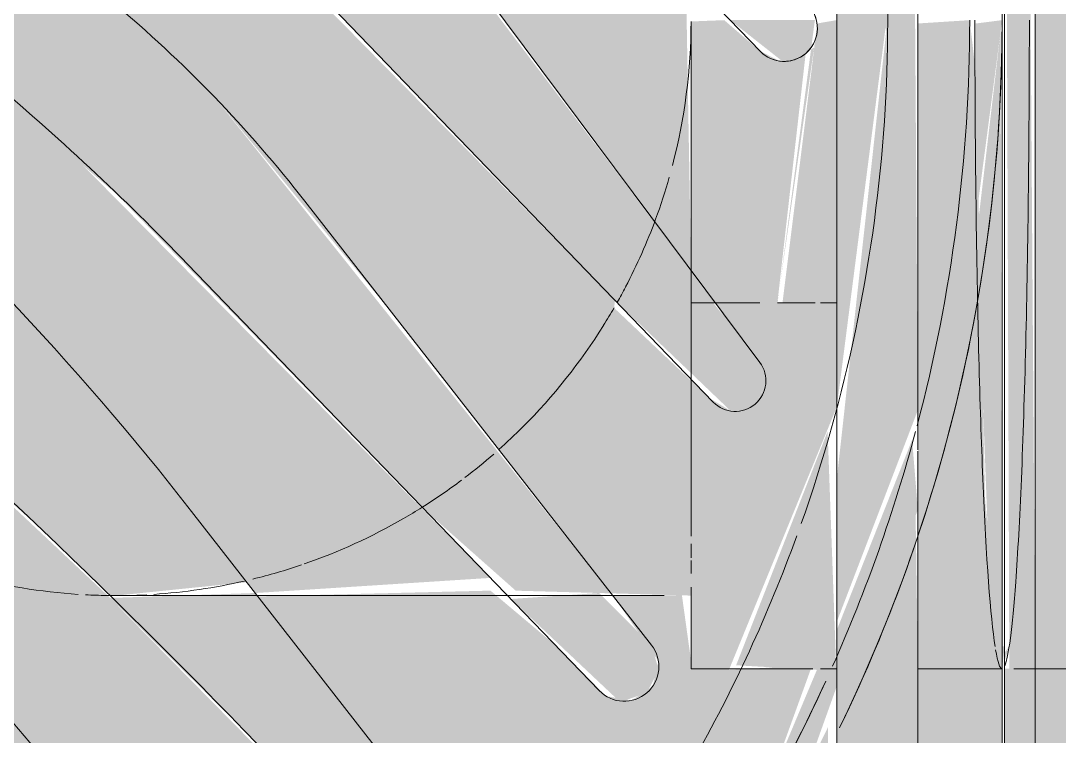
# Model space of a CAD drawing. Header units: metres. Extents: x 1.1 to 63.3, y -3.6 to 22.8.
# Drawn here: x 20.12207 to 20.15411, y 6.65138 to 6.67344 of the extents above; entities that cross this region are included whole.
import ezdxf

# ---------------------------------------------------------------- set-up
doc = ezdxf.new("R2010")
doc.units = ezdxf.units.M
doc.layers.add('P-PIPE', color=7, linetype='Continuous', lineweight=5)
doc.layers.add('P-SANR-FIXT', color=7, linetype='Continuous', lineweight=5)

# ---------------------------------------------------------------- blocks, each defined once
blk = doc.blocks.new('Ralo Quadrado Montado com Prolongador - Caixas e Ralos - Esgoto - MEP - Tigre - Com Prolongador - Branco c_ grelha branca - 100x53x40-4185426-TÉRREO F_S 1')
at = {"layer": 'P-SANR-FIXT', "true_color": 0xe6e6e6, "transparency": 33554560}
h = blk.add_hatch(color=254, dxfattribs=at)
h.paths.add_polyline_path([(0.05102466117589897, 0.05102466117593263), (-0.05102466117582967, 0.05076557980860485), (-0.05102466117582967, 0.02000000000004625), (-0.05007812499994882, 0.02000000000004626), (-0.05000000000000163, 0.05007812500004294), (0.05007812500001813, 0.05000000000004828), (0.05000000000000163, -0.05007812499992383), (-0.05007812499994882, -0.04999999999995516), (-0.0502175591542605, -0.01999999999996198), (-0.05102466117582967, -0.01999999999996198), (-0.0509652866788434, -0.05102466117580486), (0.0510246611759033, -0.05102466117585666), (0.05102466117589897, 0.05077242415076579)])
h.paths.add_polyline_path([(-0.05007812499994882, 0.0197552808266871), (-0.05021755915426483, 0.01931851652581893), (-0.05007812499994882, 0.01950192889561853)])
h = blk.add_hatch(color=254, dxfattribs=at)
h.paths.add_polyline_path([(0.003958209664164906, 0.05007812500004303), (-0.05007812499994882, 0.0500000000000481), (-0.05000000000000163, 0.0500000000000481), (0.0499999999999973, 0.05000000000004828), (0.05000000000000163, -0.04999999999995498), (-0.05000000000000163, -0.04999999999995516), (-0.05000000000000163, -0.05007812499992401), (0.05007812500001813, -0.04999809451214981), (0.04999809451219645, 0.05007812500004311), (0.007549232338562945, 0.05007812500004304)])
h.paths.add_polyline_path([(0, 0.04647000000004812), (-0.01156204683546423, 0.04490000000007532), (0.0119253339567549, 0.04490000000007536), (0.003622495124405737, 0.04599308946941964)])
h.paths.add_polyline_path([(-0.0448999999999768, 0.01192533395719987), (-0.04645077553062454, -0.0001460243422999495), (-0.0448999999999768, -0.00999999999995558), (-0.0448999999999768, 0.01000000000003987)])
h.paths.add_polyline_path([(0.04490000000005043, 0.01192533395665427), (0.04499339100883794, -0.01121595881746065), (0.04644947387788879, 0.0001559113764873875), (0.04526278737099235, 0.009169690291767271)])
h.paths.add_polyline_path([(0.005911577867888935, -0.04489999999995622), (-0.01001371574371342, -0.04515166931216644), (0.0009508180774243215, -0.04634482242531095), (0.009956061775390641, -0.04489999999995622), (0.007549232338562945, -0.04489999999995622)])
h = blk.add_hatch(color=254, dxfattribs=at)
h.paths.add_polyline_path([(-0.04489999999998113, 0.05000000000004811), (-0.05000000000000163, 0.0500000000000481), (-0.05000000000000163, 0.02000000000004626), (-0.04739999999995024, 0.02000000000004626), (-0.04733036548816441, 0.01527290348524369), (-0.04489999999998113, 0.02114032480834405), (-0.04488657314765576, 0.04490000000007525), (-0.02049132558745847, 0.0451688242792718), (-0.01202732102591571, 0.04841657314769803), (-0.0009559610412448365, 0.05000000000004819), (-0.04488657314765576, 0.05000000000004811)])
h.paths.add_polyline_path([(0.007549232338562945, 0.0500000000000482), (0, 0.05000000000004819), (0.01393145176442258, 0.04788601298422175), (0.02114032480817628, 0.04490000000007537), (0.04490000000005043, 0.04488657314769807), (0.04490000000005043, 0.02114032480817961), (0.04841657314765149, 0.01202732102596235), (0.0499999999999973, 0.0001559113764873938), (0.0499999999999973, 0.05000000000004828), (0.01202732102591571, 0.05000000000004821)])
h.paths.add_polyline_path([(0, 0.04900000000004841), (-0.01294095225512634, 0.04722315912952627), (-0.01842414795196172, 0.0449000000000753), (-0.01156204683546423, 0.04494782765693568), (-8.662937034387142e-15, 0.04647000000004812), (0.01393145176442258, 0.04490000000007536), (0.01854955453299656, 0.04490000000007537), (0.01202732102591571, 0.0474165731476983), (0.003828188953468259, 0.04849600936308533)])
h.paths.add_polyline_path([(-0.04489999999998113, 0.01854955453316865), (-0.04739999999995024, 0.01202732102596218), (-0.04722315912948407, -0.01294095225507987), (-0.04489999999998113, -0.01854955453307569), (-0.04515347502412975, -0.00999999999995558), (-0.04642265887974317, 0.0003595915089417647), (-0.04489999999998113, 0.01414213562376321), (-0.04489999999998113, 0.01732050807572847)])
h.paths.add_polyline_path([(0.04490000000005043, 0.01854955453299555), (0.04490000000005043, 0.01192533395665427), (0.04642396053247459, -0.0003497044747543268), (0.04490000000005043, -0.01294095225507971), (0.04490000000005043, -0.01854955453290228), (0.04746562592615058, -0.01165472818183924), (0.04897947387788908, 0.000155911376487392), (0.0470786964461209, 0.01328971602460844), (0.04555267662235755, 0.01697385377958366)])
h.paths.add_polyline_path([(0.0499999999999973, 4.231525448628092e-14), (0.04808168518767336, -0.01345905727691918), (0.04490000000005043, -0.02114032480807767), (0.04488657314765576, -0.04489999999995615), (0.02048618262363796, -0.04517095456454299), (0.01202732102591571, -0.04841657314760491), (0.0009508180774243215, -0.04999999999995507), (0.0499999999999973, -0.04999999999995498), (0.0499999999999973, -9.243127484432888e-05)])
h.paths.add_polyline_path([(-0.04739999999994591, -0.01510479090239936), (-0.04739999999994591, -0.01999999999995331), (-0.05000000000000163, -0.01999999999996198), (-0.05000000000000163, -0.04999999999995516), (-1.541828233939668e-06, -0.04999999999995507), (-0.01345905727707411, -0.04808168518757918), (-0.02114032480825425, -0.04489999999995627), (-0.04489999999998113, -0.04489999999995631), (-0.04489999999998113, -0.02114032480825109), (-0.04656346910798623, -0.0171243551271116)])
h.paths.add_polyline_path([(-0.01268213321002182, -0.04489999999995625), (-0.01842414795196172, -0.04495194510666007), (-0.01202732102591571, -0.04741657314760518), (0.0009508180774243215, -0.04887482242531125), (0.01294095225512634, -0.04722315912943316), (0.01854955453307452, -0.0448999999999562), (0.01000972658579078, -0.04515219449477155), (-1.541828233939668e-06, -0.04647010885302477), (-0.01217301715801832, -0.04489999999995625)])
h = blk.add_hatch(color=254, dxfattribs=at)
h.paths.add_polyline_path([(0, 0.05000000000004819), (-0.01345905727700914, 0.0480816851877069), (-0.02049132558745847, 0.0449000000000753), (-0.01842414795196172, 0.04495194510675311), (-0.01178204632401651, 0.04744886417479571), (0, 0.04900000000004841), (0.01368281800788265, 0.04691586827327288), (0.01854955453299656, 0.04490000000007537), (0.02114032480817628, 0.04490000000007537), (0.01202732102591571, 0.04841657314769807), (0.003909490862190319, 0.04948530576374254)])
h.paths.add_polyline_path([(-0.04489999999998113, 0.02114032480834405), (-0.04739999999995024, 0.01510479090249231), (-0.04722315912948407, 0.01294095225517282), (-0.04489999999998113, 0.01880360663917535), (-0.04489999999998113, 0.02074035041245153)])
h.paths.add_polyline_path([(0.04490000000005043, 0.02114032480817961), (0.04490000000005043, 0.01854955453299555), (0.04741657314765172, 0.01202732102596235), (0.04895396053247488, -0.0003497044747543223), (0.04722315912948407, -0.0129409522550797), (0.04490000000005043, -0.01854955453290228), (0.04515324269654649, -0.02052894285563155), (0.04841657314765149, -0.01202732102586906), (0.04997947387788885, 0.0001559113764873938), (0.04815182863109182, 0.01328971602460845), (0.0458159586281666, 0.01892900506560147)])
h.paths.add_polyline_path([(-0.04739999999994591, -0.0121532065807057), (-0.04739999999994591, -0.01510479090239936), (-0.04541642636761601, -0.01989356126754111), (-0.04489999999998113, -0.01963905527562009), (-0.04489999999998113, -0.01854955453307569), (-0.04735314360579628, -0.01250911622931061)])
h.paths.add_polyline_path([(-0.04541642636761601, -0.01989356126754111), (-0.04489999999998113, -0.02114032480825109), (-0.04489999999998113, -0.01989356126754111)])
h.paths.add_polyline_path([(0.02048618262363796, -0.04489999999995619), (0.01854955453307452, -0.0448999999999562), (0.01177690336019599, -0.04744954125873799), (-1.541828233939668e-06, -0.04900020298549512), (-0.01368796097170316, -0.04691373798781545), (-0.01854955453307452, -0.04489999999995627), (-0.02114032480825425, -0.04489999999995627), (-0.01217301715801832, -0.04839739188792264), (0.0009508180774243215, -0.04987482242531102), (0.01294095225512634, -0.04829629131440841), (0.02067297022925351, -0.04489999999995619)])
h = blk.add_hatch(color=254, dxfattribs=at)
h.paths.add_polyline_path([(0.02114032480817628, 0.04490000000007537), (0.01858196982210313, 0.04488657314769802), (0.02510501840335451, 0.04197099783636259), (0.03504278984302094, 0.03413403484858363), (0.04243524478543539, 0.0245000000000454), (0.04490000000005043, 0.01854955453299555), (0.04488657314765576, 0.0211727400973295), (0.04330127018922015, 0.02500000000004528), (0.03464823227813826, 0.03589792117596364), (0.02402823803077354, 0.04370378717631961), (0.02117274009728286, 0.04488657314769803)])
h.paths.add_polyline_path([(-0.02049132558745847, 0.0449000000000753), (-0.02172738191065928, 0.0446568329863428), (-0.02499999999999865, 0.04330127018927099), (-0.03598130231605819, 0.03453956786073242), (-0.04330127018922015, 0.02500000000004513), (-0.04489999999998113, 0.02053882988981899), (-0.04461534106018951, 0.0126821332100683), (-0.04179120965179178, 0.01989356126763407), (-0.04428460878687282, 0.02003524034601762), (-0.04237383039354289, 0.02458003679382236), (-0.03392855100914183, 0.03520046313863228), (-0.02449999999999876, 0.04243524478548191), (-0.01854955453299656, 0.0449000000000753), (-0.02028056040937796, 0.0449000000000753)])
h.paths.add_polyline_path([(-0.0448999999999768, -0.01192533395710692), (-0.04488657314765576, -0.02117274009723638), (-0.04330127018922015, -0.02499999999995216), (-0.03464823227814259, -0.03589792117587053), (-0.02449999999999876, -0.04350837697036413), (-0.02114032480825425, -0.04489999999995627), (-0.01858196982210747, -0.04488657314760491), (-0.02511790343704768, -0.04196111080218382), (-0.03504755086735122, -0.03412783016079429), (-0.04243524478543539, -0.02449999999995228), (-0.04434329418264509, -0.01989356126754111), (-0.04162826975467019, -0.0198935612675411), (-0.04488657314765576, -0.01202732102586923)])
h.paths.add_polyline_path([(0.04490000000005043, -0.01854955453290228), (0.04205158129144571, -0.02499999999995202), (0.03392340804532133, -0.03520440947347627), (0.0237984742371384, -0.04272582627071993), (0.01854955453307452, -0.0448999999999562), (0.02173824726629398, -0.04465233240858195), (0.02584239943986497, -0.04265487436431199), (0.03598888890415202, -0.03452968082654497), (0.04350837697041064, -0.02449999999995213), (0.04490000000005043, -0.02052894285563155), (0.04490000000005043, -0.01963905527547266)])
h = blk.add_hatch(color=254, dxfattribs=at)
h.paths.add_polyline_path([(-0.02781237641352146, 0.04490000000007529), (-0.04489999999998113, 0.04488657314769791), (-0.04462304781776941, 0.02180894652276815), (-0.04264836031737237, 0.02585088871121604), (-0.03464823227814259, 0.03589792117596351), (-0.02402823803077354, 0.04370378717631952), (-0.02114032480817628, 0.0449000000000753), (-0.02499999999999865, 0.04490000000007529)])
h.paths.add_polyline_path([(0.01416618831901458, 0.04490000000007536), (0.01268213321002182, 0.04461534106024042), (0.02323499999999862, 0.04024420051390948), (0.03352261262908761, 0.03199474387727087), (0.04024420051386288, 0.02323500000004525), (0.04490000000005043, 0.01268213321006846), (0.04488657314765576, 0.0185819698221541), (0.04205158129145004, 0.02500000000004528), (0.03464823227813826, 0.03464823227818487), (0.02449999999999876, 0.042435244785482), (0.01854955453299656, 0.04490000000007537), (0.01437341076488592, 0.04490000000007536)])
h.paths.add_polyline_path([(-0.01268213321002615, 0.04490000000007532), (-0.01858196982210747, 0.04488657314769795), (-0.02499999999999865, 0.04205158129149222), (-0.03519167826269508, 0.03393999968234549), (-0.04270412508773308, 0.02385086552758569), (-0.04413913510074911, 0.01989361327084659), (-0.04156958435889792, 0.02003524034601762), (-0.04006299436082873, 0.02347115245639984), (-0.03206331484456616, 0.03346999627529996), (-0.02315851356143409, 0.04027588223410154), (-0.01212702980627873, 0.04490000000007532)])
h.paths.add_polyline_path([(0.02114032480817628, 0.04490000000007537), (0.02499999999999865, 0.04330127018927108), (0.03573172319071615, 0.03486482570941703), (0.04363920322323595, 0.0241841574861514), (0.04490000000005043, 0.02114032480817961), (0.04488657314765576, 0.04490000000007541), (0.02323499999999862, 0.04490000000007537)])
h.paths.add_polyline_path([(-0.04162814240978167, 0.01989386870538501), (-0.0448999999999768, 0.01192533395719987), (-0.04488657314765576, 0.008717797886915802), (-0.04307081885156425, 0.008717797886915806), (-0.04279530664294403, 0.008717797886915806), (-0.04115023545124708, 0.00871779788691581), (-0.04270097340399281, 0.01123884073180734), (-0.04237756958285488, 0.01183925825382184), (-0.04161713330911015, 0.01204491179124802), (-0.04097939725626594, 0.01166461521602669), (-0.03802448609007852, 0.008872417779011703), (-0.03805618319573779, 0.008637538442653844), (-0.02590376449381015, -0.00370069135376418), (-0.01264951112714398, -0.01449650177866949), (-0.009541829361037936, -0.0118076723242748), (-0.009541829361037936, -0.01147633062016848), (-0.02568218948114427, 0.002359139263588057), (-0.03134755273494268, 0.009247024921095583), (-0.03793264981921564, 0.01767556483129261), (-0.04040184326884962, 0.01774483555797258), (-0.04040184326886695, 0.01989356126763408), (-0.04108683358724156, 0.01989356126763407)])
h.paths.add_polyline_path([(-0.02237836953665735, 0.01772206256944486), (-0.01562655398313887, 0.01138716903764459), (-0.005202559414132418, 0.002205710233003623), (-0.005516812762286236, 0.004592701394651879), (-0.007289529331794529, 0.008872417779011757), (-0.00933644482746721, 0.01111560942949567), (-0.01378458993197564, 0.0153674783791842), (-0.01842414795196172, 0.01719976831002986), (-0.02194322969009867, 0.01768649876071844)])
h.paths.add_polyline_path([(-0.02695447977889837, 0.01766529189680103), (-0.03421037927213122, 0.01719899137322246), (-0.02078277264013176, 0.003614073540434436), (-0.0109566034238782, -0.004727069198085604), (-0.006961153919066305, -0.008079649403960353), (-0.005516812762286236, -0.004001155387815341), (-0.0171069663630122, 0.006440965489863784), (-0.02124336238991258, 0.01080237104657309), (-0.02669512147310605, 0.01733332840355399)])
h.paths.add_polyline_path([(-0.04040184326886695, 0.007715710610868359), (-0.04024036447337399, -0.001417415076817383), (-0.02996580951424351, -0.01167513858124262), (-0.02188958908069167, -0.01768494800908985), (-0.01802606560445809, -0.01712435512711155), (-0.01707317438846618, -0.01647457563527387), (-0.03121644047965628, -0.004472840369896023), (-0.03463949338108908, 4.216490454333005e-14), (-0.03971098043332757, 0.006790654372595192)])
h.paths.add_polyline_path([(-0.04162817712785758, -0.01989378488844816), (-0.04434316683775657, -0.01989386870530071), (-0.04205158129145004, -0.02499999999995216), (-0.03464823227814259, -0.03464823227809176), (-0.02449999999999876, -0.04243524478538888), (-0.01842414795196172, -0.04489999999995627), (-0.01268213321002182, -0.04461534106014731), (-0.02323500000000295, -0.04024420051381637), (-0.033487654955592, -0.03204030160425121), (-0.04040184326886695, -0.02285441672281984), (-0.0414253577655052, -0.02038343414375054)])
h.paths.add_polyline_path([(-0.04040184326886695, -0.005315221155093378), (-0.040465439654255, -0.008717797886822837), (-0.0448999999999768, -0.008717797886822845), (-0.04461534106018951, -0.01268213320997534), (-0.04139419433418681, -0.0198935612675411), (-0.04040184326886695, -0.0198935612675411), (-0.04024420051386288, -0.01773958479616538), (-0.03966087531552134, -0.01759302600289775), (-0.04139419433418681, -0.01549068568082248), (-0.04123796328181633, -0.01455405031525425), (-0.04040184326886695, -0.01399566583922187), (-0.03952866337001978, -0.01415725558295058), (-0.0370296219789089, -0.01652856033883126), (-0.0358440899762427, -0.01759302600289774), (-0.02926433249866976, -0.01745005176998177), (-0.03489161179471244, -0.01254749355400712), (-0.03726321870738734, -0.01004909793719734), (-0.03973021950577423, -0.006214516528730837), (-0.04003920234806355, -0.005800792572143768)])
h.paths.add_polyline_path([(0.04490000000005043, -0.01192533395656099), (0.04450813470150483, -0.01294095225507971), (0.0400621176419736, -0.02347229501855697), (0.03207619987825933, -0.03346010924111253), (0.02316784148132509, -0.04027201848308396), (0.01268213321002182, -0.0448999999999562), (0.01858196982210313, -0.04488657314760484), (0.02499999999999865, -0.04205158129139911), (0.03519926485078892, -0.03393011264815805), (0.04269898212391256, -0.02386328174049792), (0.04490000000005043, -0.01854955453290228), (0.04490000000005043, -0.01202732102586907)])
h.paths.add_polyline_path([(0.04490000000005043, -0.02114032480807767), (0.04264321735355185, -0.02585759115207071), (0.03464823227814259, -0.0358979211758704), (0.02449999999999876, -0.04350837697036404), (0.02114032480825425, -0.04489999999995619), (0.04489999999995947, -0.04489999999991284), (0.04490000000005043, -0.02290807756040556)])
h.paths.add_polyline_path([(-0.04489999999998113, -0.02114032480825109), (-0.04488657314765576, -0.04489999999995631), (-0.02117274009728286, -0.04488657314760491), (-0.02500000000000298, -0.04330127018917797), (-0.03589792117591269, -0.03464823227809176), (-0.04364272654099324, -0.02417565144455074), (-0.04488657314765576, -0.02117274009723638)])
h = blk.add_hatch(color=254, dxfattribs=at)
h.paths.add_polyline_path([(-0.01156204683546423, 0.04490000000007532), (-0.01268213321002615, 0.04461534106023172), (-0.02344917588739211, 0.04007985757534135), (-0.03348325613034839, 0.03204603426501771), (-0.04040184326886695, 0.02285441672291281), (-0.04162817712785758, 0.01989378488854113), (-0.04040184326886695, 0.01976525235535287), (-0.0401194382312852, 0.0177369129700649), (-0.03798677004230778, 0.01774483555797259), (-0.03939501470637184, 0.01976525235536153), (-0.03921997198131436, 0.020538829889819), (-0.03856050483922382, 0.02097947174657355), (-0.0377788264374825, 0.02084515483147787), (-0.03621399074680708, 0.01927379179230955), (-0.03421037927213122, 0.01759190779659663), (-0.02703546795398904, 0.01776895203381084), (-0.03426572829624511, 0.02746649000922315), (-0.03392855100914183, 0.02812116016635645), (-0.03311246580349142, 0.02834317600308147), (-0.03256190659818013, 0.02806149118274908), (-0.02237836953665735, 0.01772206256944486), (-0.01806430631633119, 0.01714019494870115), (-0.01378458993197564, 0.01542038483382398), (-0.01647656897054818, 0.01840743311951996), (-0.0285051034192304, 0.03328361890853832), (-0.0285051034192304, 0.0339399996823455), (-0.02803707306268645, 0.0344604061742096), (-0.02733992737564549, 0.03452256100074933), (-0.02686550848040055, 0.03421342459356824), (-0.01100624564476925, 0.01860284447763093), (0.007945726493477434, 0.001895149217938041), (0.01503193864499055, -0.004449594873058657), (0.01993905138767539, -0.009284725283351903), (0.02849996045540555, -0.01964011261573334), (0.03426058533242459, -0.02745660297503571), (0.03392340804532133, -0.02811127313216901), (0.03310732283966657, -0.02833328896889403), (0.03255676363435961, -0.02805160414856165), (0.01926214369834302, -0.01468429073130993), (0.003084854828665778, -0.0003594013982958728), (-0.00612145337155771, 0.008004241472882534), (-0.007237777142222933, 0.008747476941065398), (-0.005429220668513904, 0.00392737338814274), (-0.004912172153010431, 0.00195328043807412), (0.003576220357903765, -0.005536134907998999), (0.01541007088794569, -0.01712435512711149), (0.02849996045540555, -0.03327373187435088), (0.02849996045540555, -0.03393011264815806), (0.02803193009886593, -0.03445051914002217), (0.02733478441182498, -0.03451267396656189), (0.02692823100667295, -0.03427140304947372), (0.009370054569123829, -0.0171243551271115), (-0.005446931704746124, -0.004061902064361636), (-0.005888112721932293, -0.005489098792852209), (-0.006961153919066305, -0.008079649403960353), (0.006765972718771752, -0.0199286463001497), (0.008575758628989604, -0.02185573285544275), (0.01293430936383146, -0.0272820498124835), (0.02098065570288933, -0.03847035773856649), (0.02067297022925351, -0.03903462276893341), (0.01997947951027744, -0.03922337204119326), (0.01946510390558447, -0.03895944295975839), (0.00557038946015191, -0.02428980114271168), (-0.003861508620957773, -0.01624268565813609), (-0.009541829361037936, -0.0118076723242748), (-0.0109566034238782, -0.0131974880097922), (-0.01285233936885521, -0.01465213736245755), (0.001559377285221524, -0.02692401417637061), (0.002761113434520303, -0.02838183669880056), (0.01230015878489761, -0.04193687344555867), (0.01197231022477654, -0.04253138304773956), (0.01109922414701449, -0.04279488459255337), (0.01089036786675705, -0.04259676775816158), (0.009622069296898473, -0.04127921365320411), (-0.001456240233294545, -0.02966342066988043), (-0.008915366605925488, -0.02331978913681766), (-0.01686965061800984, -0.01664535235599204), (-0.01898854110541313, -0.01729828510514918), (-0.02212900207423328, -0.01779792359182915), (-0.01532488899083651, -0.02331978913681767), (-0.007551399008271471, -0.03075419603575316), (-0.006108161726663161, -0.03249350585177818), (-0.001456240233294545, -0.03862938491216271), (0.001729120727081943, -0.04350854061000473), (0.001384083983519167, -0.04412545697709469), (0.0006398341274767973, -0.04432615603576137), (-1.541828233939668e-06, -0.04395714848118198), (-0.00892908075723309, -0.03459904907796262), (-0.01725392381575398, -0.02752798126610211), (-0.02898049383571411, -0.01768822068737866), (-0.03576670782084186, -0.0177448355578796), (-0.03016515588177485, -0.02279840761493945), (-0.02026107863507377, -0.03075419603575318), (-0.01703486386541837, -0.03459904907796263), (-0.01266670313296804, -0.0413023285601293), (-0.01300191979934238, -0.04194909709988253), (-0.01368796097170316, -0.04221588392099202), (-0.01437855372870644, -0.0419611108021838), (-0.02972405612265652, -0.02824895998249381), (-0.03954589648811156, -0.0177163256997211), (-0.04040184326886695, -0.0177448355578796), (-0.04040184326886695, -0.0198935612675411), (-0.04162814240978167, -0.01989386870530071), (-0.04024420051386288, -0.02323499999995213), (-0.03245733266004578, -0.03316765577165141), (-0.02323500000000295, -0.04024420051381637), (-0.01192533395699746, -0.04489999999995625), (0.01268213321002182, -0.0446153410601386), (0.02345549490624431, -0.04007500882154518), (0.03352261262908761, -0.03199474387717763), (0.04040017253036042, -0.0228584502423781), (0.04490000000005043, -0.01144588560161823), (0.04461534106018951, 0.01268213321006846), (0.04024420051386288, 0.02323500000004525), (0.03244444762634828, 0.03317754280583885), (0.02323499999999862, 0.04024420051390948), (0.0119253339567549, 0.04490000000007536), (-0.005839247760018907, 0.04490000000007532)])
h.paths.add_polyline_path([(-0.0007157233541597748, 0.04434988787245447), (-1.541828233939668e-06, 0.04396482717859704), (0.008923937793412575, 0.03460893611215005), (0.01726136640479636, 0.02752730776752423), (0.03474349006382938, 0.01272738278605009), (0.03754736398185333, 0.009140332000880337), (0.04428770281812607, -0.0003497044747543305), (0.04393257145740885, -0.001016794687009506), (0.04310559177217839, -0.001240444325400711), (0.0425172569452392, -0.0009358147599271783), (0.02996066655041866, 0.01168502561543006), (0.01531974602701166, 0.02332967617100511), (0.007549232338562945, 0.03076099109173412), (0.006444168549525762, 0.03208206371654618), (0.00145109726947403, 0.03863927194635015), (-0.001734263690906789, 0.04351842764419216), (-0.001389226947339682, 0.04413534401128213), (-0.0009559610412448365, 0.0443360430699488)])
h.paths.add_polyline_path([(-0.001185245233076057, 0.04430144686508968), (-0.01089551083057756, 0.04260665479234902), (-0.00962721226071899, 0.04128910068739154), (0.002224575695938211, 0.02898295181396189), (0.009626741870432592, 0.02272844598987799), (0.03110906753228528, 0.004604279171862926), (0.03352261262908761, 0.001498489291165601), (0.04269583044016796, -0.0112289536976199), (0.04237242661903437, -0.01182937121964307), (0.04156834337560364, -0.01202732102586907), (0.04097425429244543, -0.01165472818183925), (0.02618154608853135, 0.003473176495229545), (-0.001564520249042039, 0.02693390121055804), (-0.003089997792486292, 0.0288373155347886), (-0.01230530174872246, 0.04194676047974611), (-0.01197745318859272, 0.04254127008193567), (-0.01110436711083501, 0.04280477162674082), (-0.001440017413116448, 0.04426300483181397)])
h.paths.add_polyline_path([(0.01368281800788698, 0.04222577095517945), (0.01437341076488592, 0.04197099783636257), (0.02971891315883601, 0.02825884701668125), (0.0413890513703663, 0.01550057271500992), (0.04123282031799581, 0.01456393734944168), (0.04046029669043449, 0.01401175876003004), (0.03952352040619928, 0.01416714261713801), (0.0375134151820109, 0.01606756743258286), (0.03016001291795434, 0.02280829464912689), (0.02025593567124893, 0.03076408306994062), (0.01702972090159785, 0.03460893611215007), (0.01266156016914753, 0.04131221559431675), (0.01299677683552186, 0.04195898413406997), (0.01343471012332705, 0.04219347397530151)])
h.paths.add_polyline_path([(-0.02005920659798286, 0.03924748855628976), (-0.01947024686940498, 0.03896932999394582), (-0.004960564605033301, 0.02375080841308447), (0.003047319162553777, 0.01693144330753174), (0.02567704651731943, -0.002349252229400619), (0.02999281184796069, -0.007509731318337562), (0.03938987174255133, -0.0197553653211741), (0.03921482901749385, -0.02052894285563156), (0.03855536187539897, -0.0209695847123861), (0.03777368347366198, -0.02083526779729043), (0.03620884778298656, -0.01926390475813078), (0.02184118677854122, -0.004545142344890932), (0.0112821414837594, 0.004459481907246141), (-0.005354291894118842, 0.01860284447763094), (-0.008797594278127327, 0.02212326816512117), (-0.01293945232765631, 0.02729193684667094), (-0.02098579866670984, 0.03848024477275393), (-0.02067811319307402, 0.03904450980312951), (-0.02028056040937796, 0.03923325907538071)])
h.paths.add_polyline_path([(-0.02265700771094085, 0.01774483555797261), (-0.02669512147310605, 0.01733332840355399), (-0.02124336238991258, 0.01080237104657309), (-0.0171069663630122, 0.006440965489863784), (-0.009218070588906495, -0.0007837010458995698), (-0.005446931704746124, -0.004061902064361636), (-0.004912172153010431, 4.221771087371059e-14), (-0.005482835483986901, 0.002449350503454109), (-0.02021591886752647, 0.01557840097877041), (-0.02247392502077513, 0.01772987228162198)])
h.paths.add_polyline_path([(-0.03793264981921564, 0.01767556483129261), (-0.02568218948114427, 0.002359139263588057), (-0.01842414795196172, -0.004023180366520553), (-0.009387164824383423, -0.01160610957582764), (-0.006961153919066305, -0.008079649403960353), (-0.02265700771093652, 0.005351680400056952), (-0.03222927866016614, 0.01514750163486987), (-0.03499050731178799, 0.01759302599679673), (-0.03756816874026252, 0.01766533968299107)])
h.paths.add_polyline_path([(-0.0135206405472672, 0.01516494289284074), (-0.009167328591993885, 0.01131961342000376), (-0.01010951415688724, 0.0125474935540915), (-0.01315713674153947, 0.01488601661247515)])
h.paths.add_polyline_path([(-0.04171965646475467, 0.0120630072246457), (-0.04237756958285488, 0.01183925825382184), (-0.04270412508773308, 0.01122584585164809), (-0.04252239990906404, 0.01055510802481449), (-0.04108683358724156, 0.00871779788691581), (-0.04040184326886695, 0.00871779788691581), (-0.04040184326886695, 0.007715710610868359), (-0.03088404931595013, -0.004811373053782092), (-0.02631734213713743, -0.008717797886822812), (-0.01670934906576133, -0.01657895327898669), (-0.01293727095019087, -0.01471730765694951), (-0.01305971515560776, -0.01447812841627387), (-0.02851290154965411, -0.001244818994910818), (-0.03805618319573779, 0.008637538442653844), (-0.03813368884013222, 0.008717797886915814), (-0.04161713330911015, 0.01204491179124802)])
h.paths.add_polyline_path([(-0.04040184326886695, -0.001250198889050012), (-0.04040184326886695, -0.005315221155093378), (-0.0347486330276499, -0.01271749575186265), (-0.02965248264290165, -0.01712435512711157), (-0.02918517160435521, -0.01751647564719995), (-0.02305263075377002, -0.01707630578027815), (-0.03279197808896486, -0.009130444966701554), (-0.04020363546078916, -0.001739811934185195), (-0.04027119515943135, -0.001385488966811772)])
h.paths.add_polyline_path([(-0.04014309678445373, -0.01397041674156776), (-0.04103216137312406, -0.01430397049575379), (-0.0414253577655052, -0.01516831449369493), (-0.04109260825415022, -0.01605768039839543), (-0.03927839751712581, -0.017707415849377), (-0.03593356968914816, -0.01758413583483322), (-0.0399534613626619, -0.0140018717258426)])
h = blk.add_hatch(color=254, dxfattribs=at)
h.paths.add_polyline_path([(-0.0007157233541597748, 0.04434988787245447), (-0.001389226947339682, 0.04413534401128213), (-0.001734263690906789, 0.04351842764419216), (-0.001473507367963578, 0.04270571539089847), (0.006444168549525762, 0.03208206371654618), (0.008713895545895606, 0.02955105916980019), (0.01338170315992737, 0.02508868520368308), (0.01680309127309156, 0.02211084437285162), (0.02790675648894496, 0.01328971602460841), (0.03278683512514434, 0.009140332000880328), (0.04321708641008244, -0.001260123233842239), (0.04393257145740885, -0.001016794687018169), (0.04419436736244942, -0.0008268691805467691), (0.04409007543468254, 0.000379727531653875), (0.03414699851908819, 0.01328971602460842), (0.02978889205700338, 0.01701546561319193), (0.007549232338562945, 0.03593789944193495), (-1.541828233939668e-06, 0.04396482717859704), (-0.0006449770912973122, 0.0443360430699488)])
h.paths.add_polyline_path([(-0.001185245233076057, 0.04430144686508968), (-0.01213674925543597, 0.04237158726686042), (-0.01224758721081588, 0.0421705974295566), (-0.01197745318858839, 0.04106984846098106), (-0.0009559610412448365, 0.0263413509779874), (0.00303586657825814, 0.02289470763565056), (0.02848201361299204, 0.001281365728902742), (0.04171451350092982, -0.01205312019044961), (0.04237242661903437, -0.0118293712196344), (0.04269898212391256, -0.01121595881746065), (0.0425172569452392, -0.01054522099062705), (0.03110906753228528, 0.004604279171862926), (0.02996066655041866, 0.005666257290513351), (-0.0004795666419033182, 0.0315389387726955), (-0.003089997792486292, 0.0342787964409322), (-0.01071789455014667, 0.04284344827118464), (-0.001433648907249438, 0.04426300483181397)])
h.paths.add_polyline_path([(0.01368281800788265, 0.04222577095517945), (0.01299677683552186, 0.04195898413406997), (0.01265974067105009, 0.04130458798346067), (0.01284093151642328, 0.04059114732325413), (0.01823080249699906, 0.03317754280583882), (0.02117882485622305, 0.0299896870952115), (0.03016001291795434, 0.02280829464912689), (0.03352261262908761, 0.01991099116667537), (0.03994831839884139, 0.01401175876003004), (0.04076353199684317, 0.01412552470699917), (0.0413669287169161, 0.0148587411470521), (0.04127555972834202, 0.01580391079197606), (0.04024420051386288, 0.01697185819312709), (0.02597299485680413, 0.03188763322107496), (0.01393145176442258, 0.04219780897393089)])
h.paths.add_polyline_path([(-0.02005920659797853, 0.03924748855630709), (-0.02067811319307402, 0.03904450980312951), (-0.02098794696662574, 0.03847157980700696), (-0.02081898966052029, 0.03784253356355852), (-0.008797594278127327, 0.02212326816512117), (-0.007683755901325129, 0.02079891087758328), (-1.541828233939668e-06, 0.01392761641266641), (0.02255015857326839, -0.005241846987188753), (0.03222413569634563, -0.01513761460068243), (0.03815600352805663, -0.0209695847123861), (0.03881037351278873, -0.02088053066190561), (0.03933850716043041, -0.02028880690232365), (0.03931428601544811, -0.01949604243946974), (0.03903496507427717, -0.01908315967737201), (0.02567704651731943, -0.002349252229400619), (0.01867337892587984, 0.003819622323365038), (-0.005915049924271319, 0.02460271913173976), (-0.01482945836052783, 0.03399269360718456), (-0.01998462247409796, 0.03923325907538071)])
h.paths.add_polyline_path([(-0.02757508423498676, 0.03456072391817008), (-0.02823522525112202, 0.03432815313273966), (-0.02856007564642038, 0.03370819543087782), (-0.0283755718119423, 0.03303304088080886), (-0.02247410304080895, 0.02560201485257902), (-0.0135206405472672, 0.01516494289284074), (-0.00958266029487869, 0.01186088423334453), (-0.006732285942311398, 0.008595386088216665), (0.0004912910272691307, 0.001895149217938028), (0.01993905138767539, -0.01529915038565322), (0.03347811316652354, -0.02833328896889403), (0.03409040545689019, -0.02792416834030851), (0.03425292653519445, -0.02720592852194735), (0.03371488259681206, -0.02631490857316424), (0.02255015857326839, -0.01231506434272904), (0.01867337892587984, -0.00793551558387047), (0.009474026890857886, 0.0005666179510895263), (-0.01131269847836812, 0.01889878253904763), (-0.02744472229310184, 0.03453956786073243)])
h.paths.add_polyline_path([(-0.03323332604835882, 0.02836394359140508), (-0.03392855100914183, 0.02812116016635645), (-0.03426572829624511, 0.02746649000922315), (-0.03405966286056644, 0.02675951152738204), (-0.02695447977889837, 0.01766529189680103), (-0.02247392502077513, 0.01781678779208534), (-0.03311246580349142, 0.02834317600308147)])
h.paths.add_polyline_path([(-0.03829131857069634, 0.02100183940060893), (-0.03904010803809769, 0.02074035041245154), (-0.03940326358554418, 0.02003524034602629), (-0.03918132157175669, 0.01927379179230955), (-0.03756816874026252, 0.01766533968299107), (-0.03483786348473117, 0.01784877029679745), (-0.03816114649188149, 0.02097947174657355)])
h.paths.add_polyline_path([(-0.005202559414132418, 0.002205710233003623), (-0.004985467168711807, -0.0005567309169020803), (-0.005446931704746124, -0.004061902064361636), (0.01213160629161113, -0.01968467209014402), (0.02780723344969662, -0.03452968082654499), (0.02838938893580972, -0.03414113183167825), (0.02855089299940507, -0.03346010924111253), (0.02824802157627065, -0.03285925212169345), (0.02246896007698844, -0.02559212781839158), (0.01293212798637036, -0.01459048904842091), (-0.001030066731440582, -0.001421382319700977), (-0.004912172153010431, 0.00195328043807412)])
h.paths.add_polyline_path([(-0.006961153919066305, -0.008079649403960353), (-0.007289529331794529, -0.008872417778918666), (-0.009387164824383423, -0.01160610957582764), (0.005909906960450803, -0.02459283209755232), (0.01213160629161113, -0.03109522958349796), (0.02005406363415801, -0.03923760152210232), (0.02067297022925351, -0.03903462276893341), (0.02098280400280522, -0.03846169277281952), (0.02081384669669544, -0.03783264652937108), (0.008575758628989604, -0.02185573285544275), (0.006765972718771752, -0.0199286463001497), (-1.541828233939668e-06, -0.01391945734251101), (-0.006200638172009349, -0.008717797886822778)])
h.paths.add_polyline_path([(-0.01285233936885521, -0.01465213736245755), (-0.01464903614478147, -0.01572554372438276), (-0.01670934906576133, -0.01677986132936335), (0.0007105803903392599, -0.03176727835163735), (0.007549232338562945, -0.03905636815810293), (0.01071275158632183, -0.04283356123699721), (0.01213160629161113, -0.04236170023267298), (0.01224244424699103, -0.04216071039536917), (0.01197231022476788, -0.04105996142680228), (0.0009508180774243215, -0.02633146394379996), (-0.003041009542078655, -0.02288482060146312), (-0.01229738351258922, -0.01511780061677268)])
h.paths.add_polyline_path([(-0.03592165598547675, -0.01759560956997117), (-0.0395193106152772, -0.0177448355578796), (-0.02597813782062465, -0.03187774618688752), (-0.01368100303721369, -0.04221497818487563), (-0.01300191979934238, -0.04194909709988253), (-0.01266488363487494, -0.04129470094927323), (-0.01284607448024813, -0.0405812602890667), (-0.01842414795196172, -0.0329433647767018), (-0.02042265871172708, -0.03061861425302642), (-0.03016515588177485, -0.02279840761493945), (-0.033487654955592, -0.01993972386853906), (-0.0358440899762427, -0.01767031109601023)])
h.paths.add_polyline_path([(-0.0242798688783175, -0.01765953104507016), (-0.02891311852291341, -0.01774475528750352), (-0.007963064982038658, -0.03551574058505093), (-1.541828233939668e-06, -0.04395714848118198), (0.0007105803903392599, -0.04434000083826704), (0.001409698789529125, -0.0440985483438962), (0.001729120727081943, -0.04350854061000473), (0.001468364404143063, -0.04269582835671103), (-0.007067699180979628, -0.03130845126743994), (-0.00949923473318022, -0.02873065085341117), (-0.01293077536699015, -0.02549273771351907), (-0.01842414795196172, -0.02077319697797139), (-0.02223873069076602, -0.01771219420091542), (-0.02410593167728756, -0.01766867392709505)])
for points in [[(-0.05059438266309628, 0.02000000000004625), (-0.05102466117582967, 0.02000000000004625), (-0.05073420464878257, -0.01999999999996198), (-0.05007812499994882, -0.01975528082660282), (-0.0502175591542605, -0.01931851652574332), (-0.05007812499994882, -0.019318287992873), (-0.05021755915426483, 0.01861299291761744), (-0.05021755915426483, 0.02000000000004626), (-0.05042029201169428, 0.02000000000004626)], [(-0.05000000000000163, 0.02000000000004626), (-0.05007812499994882, 0.01929803925798438), (-0.05000000000000163, 0.01931851652581893)], [(-0.05000000000000163, 0.02000000000004626), (-0.04995265887974323, 0.0003595915089417585), (-0.04921346176406305, 0.006635596615967991), (-0.04962491932476112, 0.01760874436749383), (-0.04989732703979942, 0.01934542803568428)], [(-0.04829629131445498, 0.02000000000004626), (-0.05000000000000163, 0.02000000000004626), (-0.04947319029740124, 0.01478613464151836), (-0.04918805818264377, 0.001616507737292916), (-0.04899999999999752, 3.347645812479316e-14), (-0.04739999999995024, 0.0001023183090317715), (-0.04739999999995024, 0.02000000000004626), (-0.04788200000000072, 0.02000000000004626)], [(-0.04920329455714882, 0.006051578644219428), (-0.05000000000000163, 3.347468176795375e-14), (-0.04918805818264377, 0.0001023183090317683), (-0.04918805818264377, 0.005176380902080548)]]:
    blk.add_hatch(color=254, dxfattribs=at).paths.add_polyline_path(points)
h = blk.add_hatch(color=254, dxfattribs=at)
h.paths.add_polyline_path([(-0.04256370674423121, 0.008717797886915806), (-0.04306512860537549, 0.008717797886915806), (-0.0439377144212337, 0.001026681721196944), (-0.0431107347360119, 0.001250331359588148), (-0.04252239990906404, 0.0009457017939846724), (-0.0414253577655052, 4.215285042671955e-14), (-0.04040184326886695, 4.001572832162269e-05), (-0.04040184326886695, 0.007715710610868359), (-0.04115023545124708, 0.00871779788691581), (-0.04253403013602297, 0.008717797886915806)])
h.paths.add_polyline_path([(-0.04429284578194659, 0.008717797886915804), (-0.0448999999999768, 0.0087177978869158), (-0.04488657314765576, 3.348376503871569e-14), (-0.04428941830416756, 0.000102318309031777), (-0.04411129307484314, 0.00160134400779554), (-0.04322222937390295, 0.008717797886915804), (-0.04423220121009842, 0.008717797886915804)])
h = blk.add_hatch(color=254, dxfattribs=at)
h.paths.add_polyline_path([(-0.04115023545124708, 0.00871779788691581), (-0.04040184326886695, 0.007715710610868359), (-0.04040184326886695, 0.00871779788691581), (-0.04108683358724156, 0.00871779788691581)])
h.paths.add_polyline_path([(-0.04307081885156425, 0.008717797886915806), (-0.04422213402276967, 4.214788235408668e-14), (-0.04160914630234222, 4.215252395269514e-14), (-0.04322222937390295, 0.001270010268029677), (-0.0439377144212337, 0.001026681721240259), (-0.04419951032627427, 0.000836756214734207), (-0.04306512860537549, 0.008717797886915806)])
at = {"layer": 'P-SANR-FIXT', "color": 8, "true_color": 0x737373}
for p, q in [((-0.05102466117582967, -0.05102466117584818), (-0.05102466117582967, 0.05102466117588048)), ((-0.05007812499994882, 0.05007812499999962), (-0.05007812499994882, -0.05007812499996733)), ((-0.05000000000000163, 0.04999999999999612), (-0.05000000000000163, -0.04999999999999847)), ((-0.03405966286056644, 0.02675951152733006), (-0.0249873664366969, 0.01514750163482657)), ((-0.02486311739886793, 0.007519618352481694), (-0.03756816874026252, 0.02067608415475425)), ((-0.04040184326886695, 0.02000000000004627), (-0.04158418138814033, 0.02000000000004627)), ((-0.04040184326886695, 0.01748675697304496), (-0.04040184326886695, 0.01999999999999429)), ((-0.03918132157175669, 0.01927379179226623), (-0.02848715657681255, 0.005585884793692843)), ((-0.03798677004230778, 0.01774483555797259), (-0.03956988844236443, 0.01774483555797258)), ((-0.04040184326886695, 0.0166650642620609), (-0.04040184326886695, 0.01701457472975892)), ((-0.04040184326886695, 0.01615228055119692), (-0.04040184326886695, 0.01646128697153624)), ((-0.04040184326886695, 0.01114645575927093), (-0.04040184326886695, 0.01588960702729137)), ((-0.0448999999999768, 0.01202732102591021), (-0.0448999999999768, -0.004997901426243661)), ((-0.02803489242458103, -0.001739811934237151), (-0.04108683358723723, 0.0117758687935092)), ((-0.04040184326886262, 0.01115645330547409), (-0.04040184326886262, 0.007763747456468559)), ((-0.04252239990905971, 0.01055510802477117), (-0.03195373636572002, -0.003596193272728951)), ((-0.04040184326886695, 0.008717797886863832), (-0.04115023545124708, 0.008717797886863832)), ((-0.04040184326886695, 0.004843304752081485), (-0.04040184326886695, 0.007764587300535959)), ((-0.04040184326886695, 4.039977020704515e-05), (-0.04040184326886695, 0.004843304752081485)), ((-0.03279197808896486, -0.009130444966744868), (-0.04253403013602297, 0.0009577452465096444))]:
    blk.add_line(p, q, dxfattribs=at)
at = {"layer": 'P-SANR-FIXT', "color": 253, "true_color": 0xacacac}
for p, q in [((-0.05102466117582967, 0.05102466117588048), (-0.05102466117582967, -0.05102466117584818)), ((-0.05007812499994882, -0.05007812499996733), (-0.05007812499994882, 0.05007812499999962)), ((-0.05000000000000163, -0.04999999999999847), (-0.05000000000000163, 0.04999999999999612)), ((-0.0448999999999768, 0.03557855284314471), (-0.0448999999999768, 0.02114032480830073)), ((-0.04158418138814033, 0.02000000000004627), (-0.04415984559824722, 0.02000000000004626)), ((-0.04040184326886695, 0.01890139149246816), (-0.04040184326886695, 0.01999999999999429)), ((-0.0448999999999768, 0.01854955453312533), (-0.0448999999999768, 0.01202732102591021)), ((-0.04040184326886695, 0.01786165301396061), (-0.04040184326886695, 0.01852860759727244)), ((-0.04040184326886262, 0.0177448355579206), (-0.04040184326886262, 0.01750922424695791)), ((-0.04040184326886262, 0.01700159738073337), (-0.04040184326886262, 0.01676609356463919)), ((-0.04040184326886262, 0.01657679153549834), (-0.04040184326886262, 0.01622866450396773)), ((-0.04040184326886262, 0.01591014205359531), (-0.04040184326886262, 0.01545441771147689)), ((-0.04040184326886262, 0.01536747837914084), (-0.04040184326886262, 0.01349646690978279)), ((-0.04040184326886262, 0.01338162891233151), (-0.04040184326886262, 0.01115645330547409)), ((-0.0448999999999768, -1.168006949713833e-15), (-0.0448999999999768, 0.01210592611093192)), ((-0.04040184326886262, 0.01115645330547409), (-0.04040184326886262, 0.007763747456468559)), ((-0.04040184326886695, 0.008883492004477534), (-0.04040184326886695, 0.01114671153542361)), ((-0.04439752824248205, 0.008717797886863825), (-0.0448999999999768, 0.008717797886863823)), ((-0.04307081885156425, 0.008717797886863828), (-0.04422768571880775, 0.008717797886863825)), ((-0.04115023545124708, 0.008717797886863832), (-0.04252462638881604, 0.008717797886863828)), ((-0.04040184326886695, 0.007715710610825045), (-0.04040184326886695, 0.008717797886863832)), ((-0.04040184326886262, 0.007763747456468559), (-0.04040184326886262, 0.004857130229402515)), ((-0.04040184326886262, 0.004592701394599839), (-0.04040184326886262, 4.047648068774338e-05))]:
    blk.add_line(p, q, dxfattribs=at)
at = {"layer": 'P-SANR-FIXT', "color": 9, "true_color": 0xc9c9c9}
for p, q in [((-0.04739999999994591, 0.01510479090244033), (-0.04739999999994591, 0.03618221913064912)), ((-0.04739999999994591, 0.03618221913064912), (-0.04739999999994591, 0.02000000000000295)), ((-0.0448999999999768, 0.02114032480830073), (-0.0448999999999768, 0.03557855284314471)), ((-0.0448999999999768, 0.02114032480830073), (-0.0448999999999768, 0.01854955453312533)), ((-0.04739999999995024, 0.02000000000004626), (-0.05000000000000163, 0.02000000000004626)), ((-0.04739999999994591, 0.01999999999999428), (-0.04739999999994591, 0.01931851652577563)), ((-0.04439752824248638, 0.02000000000004626), (-0.0448999999999768, 0.02000000000004626)), ((-0.04739999999994591, 0.01931851652577563), (-0.04739999999994591, 0.01521789756343018)), ((-0.0448999999999768, 0.01210592611093192), (-0.0448999999999768, 0.01860434414626101)), ((-0.04040184326886695, 0.0174991065062198), (-0.04040184326886695, 0.01786165301396061)), ((-0.04040184326886262, 0.0177448355579206), (-0.04040184326886262, 0.01750922424695791)), ((-0.04040184326886695, 0.01673961870698774), (-0.04040184326886695, 0.01706194235392666)), ((-0.04040184326886262, 0.01700159738073337), (-0.04040184326886262, 0.01676609356463919)), ((-0.04040184326886262, 0.01657679153549834), (-0.04040184326886262, 0.01622866450396773)), ((-0.04040184326886262, 0.01591014205359531), (-0.04040184326886262, 0.01545441771147689)), ((-0.04040184326886695, 0.01551013879701545), (-0.04040184326886695, 0.01584887210096574)), ((-0.04040184326886695, 0.01345774134619267), (-0.04040184326886695, 0.0154479973435296)), ((-0.04040184326886262, 0.01536747837914084), (-0.04040184326886262, 0.01349646690978279)), ((-0.04040184326886262, 0.01338162891233151), (-0.04040184326886262, 0.01254749355404813)), ((-0.04040184326886695, 0.01281728710046514), (-0.04040184326886695, 0.01334153481549386)), ((-0.04040184326886695, 0.01114671153542361), (-0.04040184326886695, 0.01256870347649342)), ((-0.04040184326886262, 0.01254749355404813), (-0.04040184326886262, 0.01115645330547409)), ((-0.04739999999994591, 0.01225743794900042), (-0.04739999999994591, -1.172447841812279e-15)), ((-0.04739999999994591, -0.01215320658075767), (-0.04739999999994591, 0.01215320658075533)), ((-0.0448999999999768, 0.008717797886863823), (-0.0448999999999768, 0.01207967598721902)), ((-0.0448999999999768, 0.008717797886863823), (-0.0448999999999768, 0.01202732102591021)), ((-0.04040184326886262, 0.007763747456468559), (-0.04040184326886262, 0.004857130229402515)), ((-0.04040184326886695, 0.004845431630191388), (-0.04040184326886695, 0.007715710610825045)), ((-0.04040184326886695, 4.001572827830801e-05), (-0.04040184326886695, 0.004592701394599839)), ((-0.04040184326886262, 0.004592701394599839), (-0.04040184326886262, 4.047648068774338e-05))]:
    blk.add_line(p, q, dxfattribs=at)
at = {"layer": 'P-SANR-FIXT'}
for p, q in [((-0.0249873664366969, 0.01514750163482657), (-0.03405966286056644, 0.02675951152733006)), ((-0.03756816874026252, 0.02067608415475425), (-0.02486311739886793, 0.007519618352481694)), ((-0.02848715657681255, 0.005585884793692843), (-0.03918132157175669, 0.01927379179226623)), ((-0.04108683358723723, 0.0117758687935092), (-0.02803489242458103, -0.001739811934237151)), ((-0.04040184326886695, 0.007764587300535959), (-0.04040184326886695, 0.01114645575927093)), ((-0.03195373636572002, -0.003596193272728951), (-0.04252239990905971, 0.01055510802477117)), ((-0.04253403013602297, 0.0009577452465096444), (-0.03279197808896486, -0.009130444966744868))]:
    blk.add_line(p, q, dxfattribs=at)
at = {"layer": 'P-SANR-FIXT', "color": 254, "true_color": 0xd7d7d7}
for p, q in [((-0.0448999999999768, 0.02011231693943161), (-0.0448999999999768, 0.02114032480830073)), ((-0.05000000000000163, 0.01999999999999428), (-0.05000000000000163, 0.01931851652577562)), ((-0.04739999999994591, 0.01999999999999428), (-0.04739999999994591, 0.01521789756343018)), ((-0.04739999999994591, 0.02000000000000295), (-0.04739999999994591, 0.01510479090244033)), ((-0.0448999999999768, 0.01880241548243104), (-0.0448999999999768, 0.01999999999999429)), ((-0.05000000000000163, 0.01931851652577562), (-0.05000000000000163, 0.01732050807568515)), ((-0.0448999999999768, 0.01339379115608225), (-0.0448999999999768, 0.01854955453312533)), ((-0.0448999999999768, 0.01345452316949876), (-0.0448999999999768, 0.01852860759727243)), ((-0.05000000000000163, 0.01732050807568515), (-0.05000000000000163, 0.009999999999996548)), ((-0.04739999999994591, 0.01521789756343018), (-0.04739999999994591, 0.01336005836328719)), ((-0.04739999999994591, 0.0132897160245563), (-0.04739999999994591, 0.01510479090244033)), ((-0.04739999999994591, 0.0132497188477659), (-0.04739999999994591, 0.01225743794900042)), ((-0.04739999999994591, 0.01215320658075533), (-0.04739999999994591, 0.01317280453182367)), ((-0.0448999999999768, 0.01207967598721902), (-0.0448999999999768, 0.01334122902917592)), ((-0.0448999999999768, 0.01202732102591021), (-0.0448999999999768, 0.0132897160245563)), ((-0.04739999999994591, 0.01225743794900042), (-0.04739999999994591, 0.005176380902045899)), ((-0.04739999999994591, 0.01215320658075533), (-0.04739999999994591, -1.172447841812279e-15)), ((-0.05000000000000163, 0.009999999999996548), (-0.05000000000000163, -1.177066369594819e-15)), ((-0.04739999999994591, 0.005176380902045899), (-0.04739999999994591, -1.172447841812279e-15))]:
    blk.add_line(p, q, dxfattribs=at)
at = {"layer": 'P-SANR-FIXT', "color": 254, "true_color": 0xe2e2e2}
blk.add_line((-0.0448999999999768, 0.01980044422130219), (-0.0448999999999768, 0.01999999999999429), dxfattribs=at)
at = {"layer": 'P-SANR-FIXT', "color": 254, "true_color": 0xdedede}
for p, q in [((-0.0448999999999768, 0.01880241548243104), (-0.0448999999999768, 0.01989356126758209)), ((-0.0448999999999768, 0.01889922169399264), (-0.0448999999999768, 0.01980044422130219)), ((-0.04739999999994591, 0.01521789756343018), (-0.04739999999994591, 0.01414213562372855)), ((-0.04739999999994591, 0.01510479090244033), (-0.04739999999994591, 0.0132897160245563)), ((-0.04739999999994591, 0.01414213562372855), (-0.04739999999994591, 0.01336005836328719)), ((-0.04739999999994591, 0.0132497188477659), (-0.04739999999994591, 0.01225743794900042)), ((-0.04739999999994591, 0.01317280453182367), (-0.04739999999994591, 0.01215320658075533))]:
    blk.add_line(p, q, dxfattribs=at)
at = {"layer": 'P-SANR-FIXT', "flags": 128}
for points in [[(-0.03473749487413118, 0.01774483555797259), (-0.03767290652046869, 0.01774483555797259), (-0.03798677004230778, 0.01774483555797259)], [(-0.02265700771093652, 0.01774483555797261), (-0.02459827993933742, 0.01774483555797261), (-0.02701662609805709, 0.0177448355579726)]]:
    blk.add_lwpolyline(points, dxfattribs=at)
at = {"layer": 'P-SANR-FIXT', "color": 8, "true_color": 0x737373, "flags": 128}
blk.add_lwpolyline([(-0.02701662609805709, 0.0177448355579726), (-0.02999734905756369, 0.0177448355579726), (-0.03473749487413118, 0.01774483555797259)], dxfattribs=at)
at = {"layer": 'P-SANR-FIXT', "color": 8, "true_color": 0x737373}
for centre, radius, start, end in [((0.1032741576498362, 0.1260911476560302), 0.1611635375198578, 216.7536016520336, 228.9999999999984), ((0.1375925247690836, 0.1813181010310337), 0.2288598415457762, 223.9999999999989, 228.9999999999992), ((-0.03833799964169706, 0.01993266709474365), 0.001070190890413831, 43.9999999999132, 218.0000000002437), ((-0.02265700771093652, -1.12849545823247e-15), 0.01774483555792794, 93.76611057606853, 102.9107611520506), ((-0.02265700771093652, -1.12849545823247e-15), 0.0177448355579246, 89.03710426300472, 93.07724162823078), ((0.04697535214826932, 0.07137093930960532), 0.09132200069046476, 217.9999999999978, 228.9999999999973), ((-0.02265700771093652, -1.12849545823247e-15), 0.01774483555792489, 122.1387284485318, 126.9388172463319), ((-0.02265700771093652, -1.12849545823247e-15), 0.01774483555792421, 127.3439399580163, 131.0519868906532), ((-0.04176596674055325, 0.01112003753075375), 0.0009441061831944697, 44.00000000013506, 216.7536016523588), ((-0.02265700771093652, -1.12849545823247e-15), 0.01774483555792509, 152.3811671115991, 159.7844324800542), ((0.0332518191018558, 0.06364056017985728), 0.08078926881755472, 223.9999999999998, 230.0000000000003), ((0.003700313229711833, 0.03073349230715133), 0.04084648548157932, 218.0000000000019, 230.0000000000006), ((-0.04327259211780173, 0.0002445242312079417), 0.001026721976777046, 44.00000000003415, 159.169067767832), ((-0.04327259211780173, 0.0002445242312079417), 0.001026721976776144, 173.5652012387603, 216.7536016521441)]:
    blk.add_arc(centre, radius, start, end, dxfattribs=at)
at = {"layer": 'P-SANR-FIXT'}
for centre, radius, start, end in [((0.1032741576498362, 0.1260911476560302), 0.1611635375198604, 216.7536016520378, 229.0000000000002), ((0.1375925247690836, 0.1813181010310337), 0.2288598415457785, 224, 229.0000000000003), ((-0.03833799964169706, 0.01993266709474365), 0.001070190890415581, 43.99999999985245, 218.0000000001848), ((0.04697535214826932, 0.07137093930960532), 0.0913220006904628, 217.9999999999962, 228.9999999999957), ((-0.04176596674055325, 0.01112003753075375), 0.0009441061831946952, 43.9999999999494, 216.7536016521807), ((0.0332518191018558, 0.06364056017985728), 0.08078926881755585, 224.0000000000011, 230.0000000000016), ((0.003700313229711833, 0.03073349230715133), 0.04084648548157745, 217.9999999999978, 229.9999999999964), ((-0.04327259211780173, 0.0002445242312079417), 0.001026721976775043, 43.9999999999473, 216.753601652042), ((-0.04327259211780173, 0.0002445242312079417), 0.001026721976775009, 159.1690677679183, 173.5652012387937)]:
    blk.add_arc(centre, radius, start, end, dxfattribs=at)
at = {"layer": 'P-SANR-FIXT', "color": 253, "true_color": 0xacacac}
for radius, start, end in [(0.0177448355579251, 86.95387441455715, 89.03710426300472), (0.01774483555792426, 74.99999999998903, 86.2338890956463), (0.01774483555792534, 103.762719994924, 108.8148884414637), (0.01774483555792552, 109.0996484937456, 119.999999999993), (0.0177448355579254, 119.9999999999962, 122.1387284485301), (0.01774483555792549, 131.7379800250681, 135.0000000000001), (0.01774483555792362, 135.0000000000022, 147.9702228989286), (0.01774483555792269, 150.6566255432765, 152.3533107349175), (0.01774483555792428, 159.7844324800542, 164.1549481117546), (0.01774483555792578, 165.3619881510469, 179.8763152211783)]:
    blk.add_arc((-0.02265700771093652, -1.12849545823247e-15), radius, start, end, dxfattribs=at)
at = {"layer": 'P-SANR-FIXT', "color": 9, "true_color": 0xc9c9c9}
blk.add_arc((-0.02265700771093652, -1.12849545823247e-15), 0.01774483555792393, 147.9732470521774, 150.0000000000023, dxfattribs=at)
blk = doc.blocks.new('Prolongamento para Caixa Sifonada - Caixas e Ralos - Esgoto - MEP - Tigre - 100 x 100 mm-4185428-TÉRREO F_S 1')
at = {"layer": 'P-SANR-FIXT', "color": 9, "true_color": 0xc9c9c9}
for radius, start, end in [(0.04900000000000181, 148.0840122513102, 155.4211844892751), (0.05000000000000159, 154.1188477819698, 165.0000000000035), (0.04900000000000113, 156.0129777472721, 164.999999999996), (0.05000000000000163, 165.0000000000038, 180.0000000000001), (0.04900000000000116, 165.2046386571564, 179.9999999999997)]:
    blk.add_arc((0, -1.088248527624803e-15), radius, start, end, dxfattribs=at)
at = {"layer": 'P-SANR-FIXT', "color": 253, "true_color": 0xacacac}
for radius, start, end in [(0.04899999999999979, 149.9999999999972, 155.4211844892742), (0.0499999999999985, 154.1188477819748, 179.9999999999997), (0.04899999999999962, 156.0129777472762, 164.9999999999987), (0.04900000000000185, 165.2046386571564, 180.0000000000001)]:
    blk.add_arc((0, -1.088248527624803e-15), radius, start, end, dxfattribs=at)
blk = doc.blocks.new('Porta Grelha - Caixas e Ralos - Esgoto - MEP - Tigre1 - Porta Grelha Quadrado p_ Grelha Quadrada Branca - 100mm-2715202-TÉRREO F_S 1')
at = {"layer": 'P-SANR-FIXT', "true_color": 0xe6e6e6, "transparency": 33554560}
for points in [[(-0.03285925212170973, 0.05249999999998692), (-0.05249999999997074, 0.05249999999998688), (-0.05249999999997074, 0.01999999999998561), (-0.05102466117579935, 0.01999999999998561), (-0.05102466117579935, 0.05102466117581117), (0.05102466117593363, 0.05077242415070514), (0.05076722721901861, -0.05102466117586532), (-0.05102466117579935, -0.05091715689464399), (-0.05102466117579935, -0.02000000000002262), (-0.05249999999997074, -0.02000000000002262), (-0.05249999999997074, -0.05250000000001524), (0.05250000000003138, -0.05250000000001506), (0.05235680748293275, 0.05249999999998706), (-0.02850510341919575, 0.05249999999998693)], [(-0.05249999999997074, 0.01999999999998561), (-0.05249999999997074, -0.02000000000002262), (-0.05102466117579935, -0.02000000000002262), (-0.05102466117579935, 0.01999999999998561)]]:
    blk.add_hatch(color=254, dxfattribs=at).paths.add_polyline_path(points)
at = {"layer": 'P-SANR-FIXT', "color": 253, "true_color": 0xacacac}
blk.add_line((-0.04999999999996697, -0.05000000000005912), (-0.04999999999996697, 0.04999999999994414), dxfattribs=at)
at = {"layer": 'P-SANR-FIXT'}
blk.add_line((-0.04999999999996697, 0.04999999999994414), (-0.04999999999996697, -0.05000000000005912), dxfattribs=at)
at = {"layer": 'P-SANR-FIXT', "color": 253, "true_color": 0xacacac}
for radius, start, end in [(0.0464700000000005, 150.5065608047917, 159.9910916593622), (0.04647000000000157, 160.4860788589468, 190.8761156772861)]:
    blk.add_arc((3.032027962035499e-14, -6.172880776833474e-14), radius, start, end, dxfattribs=at)
at = {"layer": 'P-SANR-FIXT', "color": 8, "true_color": 0x737373}
for radius, start, end in [(0.04647000000000284, 150.5065608047927, 159.991091659363), (0.0464699999999991, 160.4860788589466, 190.8761156772968)]:
    blk.add_arc((3.032027962035499e-14, -6.172880776833474e-14), radius, start, end, dxfattribs=at)

msp = doc.modelspace()

# ---------------------------------------------------------------- linework, layer by layer
at = {"layer": 'P-PIPE'}
msp.add_line((20.15270903295149, 6.653460742694191), (20.56835856875009, 6.653460742694191), dxfattribs=at)
at = {"layer": 'P-PIPE', "color": 254, "true_color": 0xdedede}
msp.add_ellipse((20.1523493130075, 6.673460742694237), major_axis=(0, 0.02000000000000401), ratio=0.04202920116930509, start_param=1.570796326794898, end_param=1.880096611418902, dxfattribs=at)
at = {"layer": 'P-PIPE', "color": 253, "true_color": 0xacacac}
for major_axis, ratio, start_param, end_param in [((0, 0.02000000000000331), 0.04202920116920732, 4.450589592585986, 4.712388980384685), ((0, 0.0199999999999971), 0.04202920116932161, 4.188790204785235, 4.450589592585306), ((0, 0.01999999999999677), 0.04202920116932229, 3.665191429191721, 4.188790204785228), ((0, 0.02000000000000225), 0.0420292011692728, 3.235604221282363, 3.665191429192232)]:
    msp.add_ellipse((20.1523493130075, 6.673460742694237), major_axis=major_axis, ratio=ratio, start_param=start_param, end_param=end_param, dxfattribs=at)
at = {"layer": 'P-PIPE', "color": 254, "true_color": 0xd7d7d7}
for major_axis, ratio, start_param, end_param in [((0, 0.01999999999999467), 0.04202920116933066, 1.880096611419078, 2.35619449019089), ((0, 0.01999999999999757), 0.0420292011694539, 2.356194490192639, 2.879793265786952), ((0, 0.02000000000000294), 0.04202920116938296, 2.900008228558962, 3.141592653589789)]:
    msp.add_ellipse((20.1523493130075, 6.673460742694237), major_axis=major_axis, ratio=ratio, start_param=start_param, end_param=end_param, dxfattribs=at)

# ---------------------------------------------------------------- block references
at = {"layer": 'P-SANR-FIXT', "color": 8, "true_color": 0x737373, "rotation": 180}
for name, p in [('Porta Grelha - Caixas e Ralos - Esgoto - MEP - Tigre1 - Porta Grelha Quadrado p_ Grelha Quadrada Branca - 100mm-2715202-TÉRREO F_S 1', (20.10234931300753, 6.673460742694177)), ('Ralo Quadrado Montado com Prolongador - Caixas e Ralos - Esgoto - MEP - Tigre - Com Prolongador - Branco c_ grelha branca - 100x53x40-4185426-TÉRREO F_S 1', (20.1023493130075, 6.673460742694237))]:
    msp.add_blockref(name, p, dxfattribs=at)
at = {"layer": 'P-SANR-FIXT', "color": 9, "true_color": 0xc9c9c9, "rotation": 180}
msp.add_blockref('Prolongamento para Caixa Sifonada - Caixas e Ralos - Esgoto - MEP - Tigre - 100 x 100 mm-4185428-TÉRREO F_S 1', (20.1023493130075, 6.673460742694237), dxfattribs=at)

doc.saveas('drawing.dxf')
